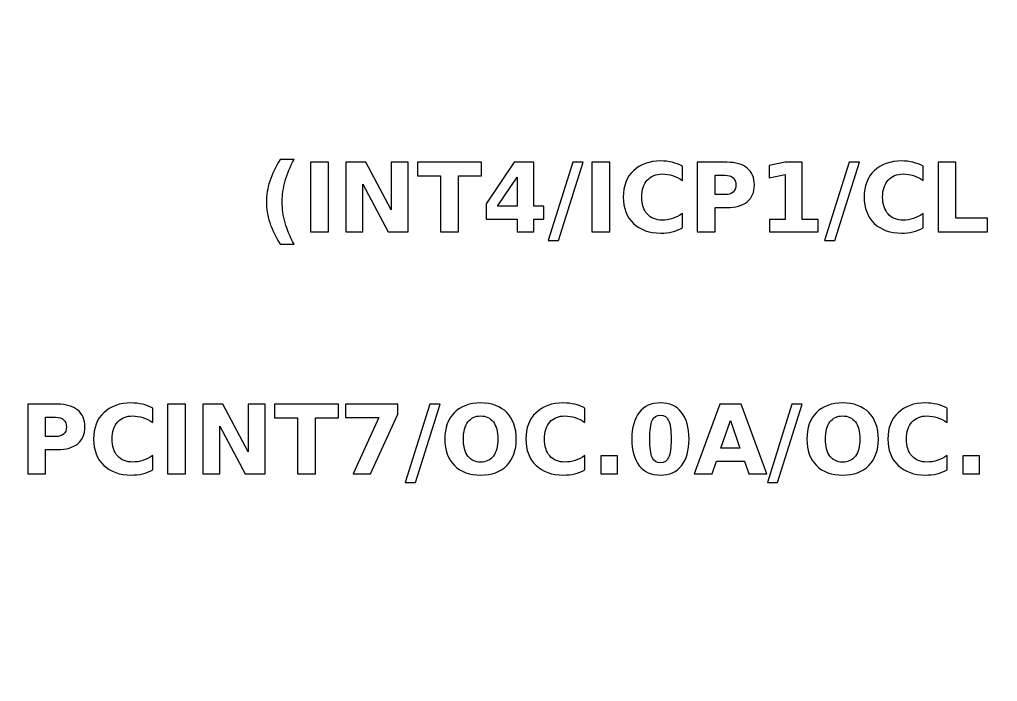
# Model space of a CAD drawing. Header units: centimetres. Extents: x -16.5 to -4.5, y -20.9 to -8.8.
# Drawn here: x -8.649 to -6.597, y -14.867 to -13.479 of the extents above; entities that cross this region are included whole.
import ezdxf

# ---------------------------------------------------------------- set-up
doc = ezdxf.new("R2010")
doc.units = ezdxf.units.CM
doc.header["$MEASUREMENT"] = 0
doc.layers.add('Layer 1', color=7, linetype='Continuous')

msp = doc.modelspace()

# ---------------------------------------------------------------- linework, layer by layer
at = {"layer": 'Layer 1', "color": 7, "lineweight": 35}
msp.add_open_spline([(-16.5, -8.85), (-16.5, -8.85), (-4.5, -8.85), (-4.5, -8.85), (-4.5, -8.85), (-4.5, -8.85), (-4.5, -20.85), (-4.5, -20.85), (-4.5, -20.85), (-4.5, -20.85), (-16.5, -20.85), (-16.5, -20.85), (-16.5, -20.85), (-16.5, -20.85), (-16.5, -8.85), (-16.5, -8.85)], degree=3, knots=[0, 0, 0, 0, 0.25, 0.25, 0.25, 0.25, 0.5, 0.5, 0.5, 0.5, 0.75, 0.75, 0.75, 0.75, 1, 1, 1, 1], dxfattribs=at)
at = {"layer": 'Layer 1', "color": 250, "lineweight": 100}
msp.add_open_spline([(-15.8, -9.55), (-15.8, -9.55), (-5.2, -9.55), (-5.2, -9.55), (-5.2, -9.55), (-5.2, -9.55), (-5.2, -20.15), (-5.2, -20.15), (-5.2, -20.15), (-5.2, -20.15), (-15.8, -20.15), (-15.8, -20.15), (-15.8, -20.15), (-15.8, -20.15), (-15.8, -9.55), (-15.8, -9.55)], degree=3, knots=[0, 0, 0, 0, 0.25, 0.25, 0.25, 0.25, 0.5, 0.5, 0.5, 0.5, 0.75, 0.75, 0.75, 0.75, 1, 1, 1, 1], dxfattribs=at)
at = {"layer": 'Layer 1', "color": 250}
for points, knots in [([(-8.07312, -13.95059), (-8.07312, -13.95059), (-8.10212, -13.95059), (-8.10212, -13.95059), (-8.10212, -13.95059), (-8.11209, -13.93452), (-8.11945, -13.91922), (-8.12419, -13.90472), (-8.12419, -13.90472), (-8.12895, -13.89025), (-8.13132, -13.87589), (-8.13132, -13.86162), (-8.13132, -13.86162), (-8.13132, -13.84735), (-8.12892, -13.83292), (-8.12415, -13.81832), (-8.12415, -13.81832), (-8.11935, -13.80369), (-8.11202, -13.78842), (-8.10212, -13.77245), (-8.10212, -13.77245), (-8.10212, -13.77245), (-8.07312, -13.77245), (-8.07312, -13.77245), (-8.07312, -13.77245), (-8.08145, -13.78789), (-8.08769, -13.80299), (-8.09185, -13.81772), (-8.09185, -13.81772), (-8.09602, -13.83245), (-8.09812, -13.84702), (-8.09812, -13.86142), (-8.09812, -13.86142), (-8.09812, -13.87582), (-8.09605, -13.89039), (-8.09192, -13.90519), (-8.09192, -13.90519), (-8.08779, -13.91995), (-8.08152, -13.93509), (-8.07312, -13.95059)], [0, 0, 0, 0, 0.1, 0.1, 0.1, 0.1, 0.2, 0.2, 0.2, 0.2, 0.3, 0.3, 0.3, 0.3, 0.4, 0.4, 0.4, 0.4, 0.5, 0.5, 0.5, 0.5, 0.6, 0.6, 0.6, 0.6, 0.7, 0.7, 0.7, 0.7, 0.8, 0.8, 0.8, 0.8, 0.9, 0.9, 0.9, 0.9, 1, 1, 1, 1]), ([(-8.03875, -13.77842), (-8.03875, -13.77842), (-8.00115, -13.77842), (-8.00115, -13.77842), (-8.00115, -13.77842), (-8.00115, -13.77842), (-8.00115, -13.92422), (-8.00115, -13.92422), (-8.00115, -13.92422), (-8.00115, -13.92422), (-8.03875, -13.92422), (-8.03875, -13.92422), (-8.03875, -13.92422), (-8.03875, -13.92422), (-8.03875, -13.77842), (-8.03875, -13.77842)], [0, 0, 0, 0, 0.25, 0.25, 0.25, 0.25, 0.5, 0.5, 0.5, 0.5, 0.75, 0.75, 0.75, 0.75, 1, 1, 1, 1]), ([(-7.96435, -13.77842), (-7.96435, -13.77842), (-7.92235, -13.77842), (-7.92235, -13.77842), (-7.92235, -13.77842), (-7.92235, -13.77842), (-7.86932, -13.87842), (-7.86932, -13.87842), (-7.86932, -13.87842), (-7.86932, -13.87842), (-7.86932, -13.77842), (-7.86932, -13.77842), (-7.86932, -13.77842), (-7.86932, -13.77842), (-7.83369, -13.77842), (-7.83369, -13.77842), (-7.83369, -13.77842), (-7.83369, -13.77842), (-7.83369, -13.92422), (-7.83369, -13.92422), (-7.83369, -13.92422), (-7.83369, -13.92422), (-7.87569, -13.92422), (-7.87569, -13.92422), (-7.87569, -13.92422), (-7.87569, -13.92422), (-7.92872, -13.82422), (-7.92872, -13.82422), (-7.92872, -13.82422), (-7.92872, -13.82422), (-7.92872, -13.92422), (-7.92872, -13.92422), (-7.92872, -13.92422), (-7.92872, -13.92422), (-7.96435, -13.92422), (-7.96435, -13.92422), (-7.96435, -13.92422), (-7.96435, -13.92422), (-7.96435, -13.77842), (-7.96435, -13.77842)], [0, 0, 0, 0, 0.1, 0.1, 0.1, 0.1, 0.2, 0.2, 0.2, 0.2, 0.3, 0.3, 0.3, 0.3, 0.4, 0.4, 0.4, 0.4, 0.5, 0.5, 0.5, 0.5, 0.6, 0.6, 0.6, 0.6, 0.7, 0.7, 0.7, 0.7, 0.8, 0.8, 0.8, 0.8, 0.9, 0.9, 0.9, 0.9, 1, 1, 1, 1]), ([(-7.81438, -13.77842), (-7.81438, -13.77842), (-7.68002, -13.77842), (-7.68002, -13.77842), (-7.68002, -13.77842), (-7.68002, -13.77842), (-7.68002, -13.80685), (-7.68002, -13.80685), (-7.68002, -13.80685), (-7.68002, -13.80685), (-7.72835, -13.80685), (-7.72835, -13.80685), (-7.72835, -13.80685), (-7.72835, -13.80685), (-7.72835, -13.92422), (-7.72835, -13.92422), (-7.72835, -13.92422), (-7.72835, -13.92422), (-7.76595, -13.92422), (-7.76595, -13.92422), (-7.76595, -13.92422), (-7.76595, -13.92422), (-7.76595, -13.80685), (-7.76595, -13.80685), (-7.76595, -13.80685), (-7.76595, -13.80685), (-7.81438, -13.80685), (-7.81438, -13.80685), (-7.81438, -13.80685), (-7.81438, -13.80685), (-7.81438, -13.77842), (-7.81438, -13.77842)], [0, 0, 0, 0, 0.125, 0.125, 0.125, 0.125, 0.25, 0.25, 0.25, 0.25, 0.375, 0.375, 0.375, 0.375, 0.5, 0.5, 0.5, 0.5, 0.625, 0.625, 0.625, 0.625, 0.75, 0.75, 0.75, 0.75, 0.875, 0.875, 0.875, 0.875, 1, 1, 1, 1]), ([(-7.61152, -13.77842), (-7.61152, -13.77842), (-7.56972, -13.77842), (-7.56972, -13.77842), (-7.56972, -13.77842), (-7.56972, -13.77842), (-7.56972, -13.87042), (-7.56972, -13.87042), (-7.56972, -13.87042), (-7.56972, -13.87042), (-7.54892, -13.87042), (-7.54892, -13.87042), (-7.54892, -13.87042), (-7.54892, -13.87042), (-7.54892, -13.89765), (-7.54892, -13.89765), (-7.54892, -13.89765), (-7.54892, -13.89765), (-7.56972, -13.89765), (-7.56972, -13.89765), (-7.56972, -13.89765), (-7.56972, -13.89765), (-7.56972, -13.92422), (-7.56972, -13.92422), (-7.56972, -13.92422), (-7.56972, -13.92422), (-7.60525, -13.92422), (-7.60525, -13.92422), (-7.60525, -13.92422), (-7.60525, -13.92422), (-7.60525, -13.89765), (-7.60525, -13.89765), (-7.60525, -13.89765), (-7.60525, -13.89765), (-7.66992, -13.89765), (-7.66992, -13.89765), (-7.66992, -13.89765), (-7.66992, -13.89765), (-7.66992, -13.86542), (-7.66992, -13.86542), (-7.66992, -13.86542), (-7.66992, -13.86542), (-7.61152, -13.77842), (-7.61152, -13.77842)], [0, 0, 0, 0, 0.0909091, 0.0909091, 0.0909091, 0.0909091, 0.1818182, 0.1818182, 0.1818182, 0.1818182, 0.2727273, 0.2727273, 0.2727273, 0.2727273, 0.3636364, 0.3636364, 0.3636364, 0.3636364, 0.4545455, 0.4545455, 0.4545455, 0.4545455, 0.5454545, 0.5454545, 0.5454545, 0.5454545, 0.6363636, 0.6363636, 0.6363636, 0.6363636, 0.7272727, 0.7272727, 0.7272727, 0.7272727, 0.8181818, 0.8181818, 0.8181818, 0.8181818, 0.9090909, 0.9090909, 0.9090909, 0.9090909, 1, 1, 1, 1]), ([(-7.48838, -13.77842), (-7.48838, -13.77842), (-7.46672, -13.77842), (-7.46672, -13.77842), (-7.46672, -13.77842), (-7.46672, -13.77842), (-7.51818, -13.94279), (-7.51818, -13.94279), (-7.51818, -13.94279), (-7.51818, -13.94279), (-7.53975, -13.94279), (-7.53975, -13.94279), (-7.53975, -13.94279), (-7.53975, -13.94279), (-7.48838, -13.77842), (-7.48838, -13.77842)], [0, 0, 0, 0, 0.25, 0.25, 0.25, 0.25, 0.5, 0.5, 0.5, 0.5, 0.75, 0.75, 0.75, 0.75, 1, 1, 1, 1]), ([(-7.44835, -13.77842), (-7.44835, -13.77842), (-7.41075, -13.77842), (-7.41075, -13.77842), (-7.41075, -13.77842), (-7.41075, -13.77842), (-7.41075, -13.92422), (-7.41075, -13.92422), (-7.41075, -13.92422), (-7.41075, -13.92422), (-7.44835, -13.92422), (-7.44835, -13.92422), (-7.44835, -13.92422), (-7.44835, -13.92422), (-7.44835, -13.77842), (-7.44835, -13.77842)], [0, 0, 0, 0, 0.25, 0.25, 0.25, 0.25, 0.5, 0.5, 0.5, 0.5, 0.75, 0.75, 0.75, 0.75, 1, 1, 1, 1]), ([(-7.25832, -13.91622), (-7.26522, -13.91979), (-7.27242, -13.92249), (-7.27992, -13.92432), (-7.27992, -13.92432), (-7.28739, -13.92615), (-7.29522, -13.92705), (-7.30335, -13.92705), (-7.30335, -13.92705), (-7.32762, -13.92705), (-7.34685, -13.92025), (-7.36105, -13.90669), (-7.36105, -13.90669), (-7.37525, -13.89312), (-7.38235, -13.87472), (-7.38235, -13.85145), (-7.38235, -13.85145), (-7.38235, -13.82815), (-7.37525, -13.80972), (-7.36105, -13.79615), (-7.36105, -13.79615), (-7.34685, -13.78259), (-7.32762, -13.77579), (-7.30335, -13.77579), (-7.30335, -13.77579), (-7.29522, -13.77579), (-7.28739, -13.77669), (-7.27992, -13.77852), (-7.27992, -13.77852), (-7.27242, -13.78035), (-7.26522, -13.78305), (-7.25832, -13.78662), (-7.25832, -13.78662), (-7.25832, -13.78662), (-7.25832, -13.81679), (-7.25832, -13.81679), (-7.25832, -13.81679), (-7.26529, -13.81202), (-7.27215, -13.80855), (-7.27892, -13.80635), (-7.27892, -13.80635), (-7.28569, -13.80412), (-7.29282, -13.80302), (-7.30032, -13.80302), (-7.30032, -13.80302), (-7.31372, -13.80302), (-7.32429, -13.80732), (-7.33195, -13.81592), (-7.33195, -13.81592), (-7.33965, -13.82452), (-7.34349, -13.83635), (-7.34349, -13.85145), (-7.34349, -13.85145), (-7.34349, -13.86652), (-7.33965, -13.87832), (-7.33195, -13.88692), (-7.33195, -13.88692), (-7.32429, -13.89552), (-7.31372, -13.89982), (-7.30032, -13.89982), (-7.30032, -13.89982), (-7.29282, -13.89982), (-7.28569, -13.89872), (-7.27892, -13.89649), (-7.27892, -13.89649), (-7.27215, -13.89429), (-7.26529, -13.89082), (-7.25832, -13.88605), (-7.25832, -13.88605), (-7.25832, -13.88605), (-7.25832, -13.91622), (-7.25832, -13.91622)], [0, 0, 0, 0, 0.0555556, 0.0555556, 0.0555556, 0.0555556, 0.1111111, 0.1111111, 0.1111111, 0.1111111, 0.1666667, 0.1666667, 0.1666667, 0.1666667, 0.2222222, 0.2222222, 0.2222222, 0.2222222, 0.2777778, 0.2777778, 0.2777778, 0.2777778, 0.3333333, 0.3333333, 0.3333333, 0.3333333, 0.3888889, 0.3888889, 0.3888889, 0.3888889, 0.4444444, 0.4444444, 0.4444444, 0.4444444, 0.5, 0.5, 0.5, 0.5, 0.5555556, 0.5555556, 0.5555556, 0.5555556, 0.6111111, 0.6111111, 0.6111111, 0.6111111, 0.6666667, 0.6666667, 0.6666667, 0.6666667, 0.7222222, 0.7222222, 0.7222222, 0.7222222, 0.7777778, 0.7777778, 0.7777778, 0.7777778, 0.8333333, 0.8333333, 0.8333333, 0.8333333, 0.8888889, 0.8888889, 0.8888889, 0.8888889, 0.9444444, 0.9444444, 0.9444444, 0.9444444, 1, 1, 1, 1]), ([(-7.22718, -13.77842), (-7.22718, -13.77842), (-7.16478, -13.77842), (-7.16478, -13.77842), (-7.16478, -13.77842), (-7.14622, -13.77842), (-7.13198, -13.78255), (-7.12205, -13.79079), (-7.12205, -13.79079), (-7.11212, -13.79902), (-7.10715, -13.81075), (-7.10715, -13.82599), (-7.10715, -13.82599), (-7.10715, -13.84125), (-7.11212, -13.85302), (-7.12205, -13.86125), (-7.12205, -13.86125), (-7.13198, -13.86949), (-7.14622, -13.87362), (-7.16478, -13.87362), (-7.16478, -13.87362), (-7.16478, -13.87362), (-7.18958, -13.87362), (-7.18958, -13.87362), (-7.18958, -13.87362), (-7.18958, -13.87362), (-7.18958, -13.92422), (-7.18958, -13.92422), (-7.18958, -13.92422), (-7.18958, -13.92422), (-7.22718, -13.92422), (-7.22718, -13.92422), (-7.22718, -13.92422), (-7.22718, -13.92422), (-7.22718, -13.77842), (-7.22718, -13.77842)], [0, 0, 0, 0, 0.1111111, 0.1111111, 0.1111111, 0.1111111, 0.2222222, 0.2222222, 0.2222222, 0.2222222, 0.3333333, 0.3333333, 0.3333333, 0.3333333, 0.4444444, 0.4444444, 0.4444444, 0.4444444, 0.5555556, 0.5555556, 0.5555556, 0.5555556, 0.6666667, 0.6666667, 0.6666667, 0.6666667, 0.7777778, 0.7777778, 0.7777778, 0.7777778, 0.8888889, 0.8888889, 0.8888889, 0.8888889, 1, 1, 1, 1]), ([(-7.07555, -13.89825), (-7.07555, -13.89825), (-7.04235, -13.89825), (-7.04235, -13.89825), (-7.04235, -13.89825), (-7.04235, -13.89825), (-7.04235, -13.80402), (-7.04235, -13.80402), (-7.04235, -13.80402), (-7.04235, -13.80402), (-7.07641, -13.81105), (-7.07641, -13.81105), (-7.07641, -13.81105), (-7.07641, -13.81105), (-7.07641, -13.78545), (-7.07641, -13.78545), (-7.07641, -13.78545), (-7.07641, -13.78545), (-7.04255, -13.77842), (-7.04255, -13.77842), (-7.04255, -13.77842), (-7.04255, -13.77842), (-7.00681, -13.77842), (-7.00681, -13.77842), (-7.00681, -13.77842), (-7.00681, -13.77842), (-7.00681, -13.89825), (-7.00681, -13.89825), (-7.00681, -13.89825), (-7.00681, -13.89825), (-6.97361, -13.89825), (-6.97361, -13.89825), (-6.97361, -13.89825), (-6.97361, -13.89825), (-6.97361, -13.92422), (-6.97361, -13.92422), (-6.97361, -13.92422), (-6.97361, -13.92422), (-7.07555, -13.92422), (-7.07555, -13.92422), (-7.07555, -13.92422), (-7.07555, -13.92422), (-7.07555, -13.89825), (-7.07555, -13.89825)], [0, 0, 0, 0, 0.0909091, 0.0909091, 0.0909091, 0.0909091, 0.1818182, 0.1818182, 0.1818182, 0.1818182, 0.2727273, 0.2727273, 0.2727273, 0.2727273, 0.3636364, 0.3636364, 0.3636364, 0.3636364, 0.4545455, 0.4545455, 0.4545455, 0.4545455, 0.5454545, 0.5454545, 0.5454545, 0.5454545, 0.6363636, 0.6363636, 0.6363636, 0.6363636, 0.7272727, 0.7272727, 0.7272727, 0.7272727, 0.8181818, 0.8181818, 0.8181818, 0.8181818, 0.9090909, 0.9090909, 0.9090909, 0.9090909, 1, 1, 1, 1]), ([(-6.90844, -13.77842), (-6.90844, -13.77842), (-6.88678, -13.77842), (-6.88678, -13.77842), (-6.88678, -13.77842), (-6.88678, -13.77842), (-6.93824, -13.94279), (-6.93824, -13.94279), (-6.93824, -13.94279), (-6.93824, -13.94279), (-6.95981, -13.94279), (-6.95981, -13.94279), (-6.95981, -13.94279), (-6.95981, -13.94279), (-6.90844, -13.77842), (-6.90844, -13.77842)], [0, 0, 0, 0, 0.25, 0.25, 0.25, 0.25, 0.5, 0.5, 0.5, 0.5, 0.75, 0.75, 0.75, 0.75, 1, 1, 1, 1]), ([(-6.75278, -13.91622), (-6.75968, -13.91979), (-6.76688, -13.92249), (-6.77438, -13.92432), (-6.77438, -13.92432), (-6.78185, -13.92615), (-6.78968, -13.92705), (-6.79781, -13.92705), (-6.79781, -13.92705), (-6.82208, -13.92705), (-6.84131, -13.92025), (-6.85551, -13.90669), (-6.85551, -13.90669), (-6.86971, -13.89312), (-6.87681, -13.87472), (-6.87681, -13.85145), (-6.87681, -13.85145), (-6.87681, -13.82815), (-6.86971, -13.80972), (-6.85551, -13.79615), (-6.85551, -13.79615), (-6.84131, -13.78259), (-6.82208, -13.77579), (-6.79781, -13.77579), (-6.79781, -13.77579), (-6.78968, -13.77579), (-6.78185, -13.77669), (-6.77438, -13.77852), (-6.77438, -13.77852), (-6.76688, -13.78035), (-6.75968, -13.78305), (-6.75278, -13.78662), (-6.75278, -13.78662), (-6.75278, -13.78662), (-6.75278, -13.81679), (-6.75278, -13.81679), (-6.75278, -13.81679), (-6.75975, -13.81202), (-6.76661, -13.80855), (-6.77338, -13.80635), (-6.77338, -13.80635), (-6.78015, -13.80412), (-6.78728, -13.80302), (-6.79478, -13.80302), (-6.79478, -13.80302), (-6.80818, -13.80302), (-6.81875, -13.80732), (-6.82641, -13.81592), (-6.82641, -13.81592), (-6.83411, -13.82452), (-6.83795, -13.83635), (-6.83795, -13.85145), (-6.83795, -13.85145), (-6.83795, -13.86652), (-6.83411, -13.87832), (-6.82641, -13.88692), (-6.82641, -13.88692), (-6.81875, -13.89552), (-6.80818, -13.89982), (-6.79478, -13.89982), (-6.79478, -13.89982), (-6.78728, -13.89982), (-6.78015, -13.89872), (-6.77338, -13.89649), (-6.77338, -13.89649), (-6.76661, -13.89429), (-6.75975, -13.89082), (-6.75278, -13.88605), (-6.75278, -13.88605), (-6.75278, -13.88605), (-6.75278, -13.91622), (-6.75278, -13.91622)], [0, 0, 0, 0, 0.0555556, 0.0555556, 0.0555556, 0.0555556, 0.1111111, 0.1111111, 0.1111111, 0.1111111, 0.1666667, 0.1666667, 0.1666667, 0.1666667, 0.2222222, 0.2222222, 0.2222222, 0.2222222, 0.2777778, 0.2777778, 0.2777778, 0.2777778, 0.3333333, 0.3333333, 0.3333333, 0.3333333, 0.3888889, 0.3888889, 0.3888889, 0.3888889, 0.4444444, 0.4444444, 0.4444444, 0.4444444, 0.5, 0.5, 0.5, 0.5, 0.5555556, 0.5555556, 0.5555556, 0.5555556, 0.6111111, 0.6111111, 0.6111111, 0.6111111, 0.6666667, 0.6666667, 0.6666667, 0.6666667, 0.7222222, 0.7222222, 0.7222222, 0.7222222, 0.7777778, 0.7777778, 0.7777778, 0.7777778, 0.8333333, 0.8333333, 0.8333333, 0.8333333, 0.8888889, 0.8888889, 0.8888889, 0.8888889, 0.9444444, 0.9444444, 0.9444444, 0.9444444, 1, 1, 1, 1]), ([(-6.72164, -13.77842), (-6.72164, -13.77842), (-6.68404, -13.77842), (-6.68404, -13.77842), (-6.68404, -13.77842), (-6.68404, -13.77842), (-6.68404, -13.89579), (-6.68404, -13.89579), (-6.68404, -13.89579), (-6.68404, -13.89579), (-6.61804, -13.89579), (-6.61804, -13.89579), (-6.61804, -13.89579), (-6.61804, -13.89579), (-6.61804, -13.92422), (-6.61804, -13.92422), (-6.61804, -13.92422), (-6.61804, -13.92422), (-6.72164, -13.92422), (-6.72164, -13.92422), (-6.72164, -13.92422), (-6.72164, -13.92422), (-6.72164, -13.77842), (-6.72164, -13.77842)], [0, 0, 0, 0, 0.1666667, 0.1666667, 0.1666667, 0.1666667, 0.3333333, 0.3333333, 0.3333333, 0.3333333, 0.5, 0.5, 0.5, 0.5, 0.6666667, 0.6666667, 0.6666667, 0.6666667, 0.8333333, 0.8333333, 0.8333333, 0.8333333, 1, 1, 1, 1]), ([(-7.60525, -13.80939), (-7.60525, -13.80939), (-7.64649, -13.87042), (-7.64649, -13.87042), (-7.64649, -13.87042), (-7.64649, -13.87042), (-7.60525, -13.87042), (-7.60525, -13.87042), (-7.60525, -13.87042), (-7.60525, -13.87042), (-7.60525, -13.80939), (-7.60525, -13.80939)], [0, 0, 0, 0, 0.3333333, 0.3333333, 0.3333333, 0.3333333, 0.6666667, 0.6666667, 0.6666667, 0.6666667, 1, 1, 1, 1]), ([(-7.18958, -13.80565), (-7.18958, -13.80565), (-7.18958, -13.84639), (-7.18958, -13.84639), (-7.18958, -13.84639), (-7.18958, -13.84639), (-7.16878, -13.84639), (-7.16878, -13.84639), (-7.16878, -13.84639), (-7.16148, -13.84639), (-7.15585, -13.84462), (-7.15188, -13.84105), (-7.15188, -13.84105), (-7.14792, -13.83752), (-7.14592, -13.83249), (-7.14592, -13.82599), (-7.14592, -13.82599), (-7.14592, -13.81945), (-7.14792, -13.81445), (-7.15188, -13.81092), (-7.15188, -13.81092), (-7.15585, -13.80742), (-7.16148, -13.80565), (-7.16878, -13.80565), (-7.16878, -13.80565), (-7.16878, -13.80565), (-7.18958, -13.80565), (-7.18958, -13.80565)], [0, 0, 0, 0, 0.1428571, 0.1428571, 0.1428571, 0.1428571, 0.2857143, 0.2857143, 0.2857143, 0.2857143, 0.4285714, 0.4285714, 0.4285714, 0.4285714, 0.5714286, 0.5714286, 0.5714286, 0.5714286, 0.7142857, 0.7142857, 0.7142857, 0.7142857, 0.8571429, 0.8571429, 0.8571429, 0.8571429, 1, 1, 1, 1]), ([(-8.36986, -14.42374), (-8.37676, -14.42731), (-8.38396, -14.43001), (-8.39146, -14.43184), (-8.39146, -14.43184), (-8.39893, -14.43367), (-8.40676, -14.43457), (-8.41489, -14.43457), (-8.41489, -14.43457), (-8.43916, -14.43457), (-8.45839, -14.42777), (-8.47259, -14.41421), (-8.47259, -14.41421), (-8.48679, -14.40064), (-8.49389, -14.38224), (-8.49389, -14.35897), (-8.49389, -14.35897), (-8.49389, -14.33567), (-8.48679, -14.31724), (-8.47259, -14.30367), (-8.47259, -14.30367), (-8.45839, -14.29011), (-8.43916, -14.28331), (-8.41489, -14.28331), (-8.41489, -14.28331), (-8.40676, -14.28331), (-8.39893, -14.28421), (-8.39146, -14.28604), (-8.39146, -14.28604), (-8.38396, -14.28787), (-8.37676, -14.29057), (-8.36986, -14.29414), (-8.36986, -14.29414), (-8.36986, -14.29414), (-8.36986, -14.32431), (-8.36986, -14.32431), (-8.36986, -14.32431), (-8.37683, -14.31954), (-8.38369, -14.31607), (-8.39046, -14.31387), (-8.39046, -14.31387), (-8.39723, -14.31164), (-8.40436, -14.31054), (-8.41186, -14.31054), (-8.41186, -14.31054), (-8.42526, -14.31054), (-8.43583, -14.31484), (-8.44349, -14.32344), (-8.44349, -14.32344), (-8.45119, -14.33204), (-8.45503, -14.34387), (-8.45503, -14.35897), (-8.45503, -14.35897), (-8.45503, -14.37404), (-8.45119, -14.38584), (-8.44349, -14.39444), (-8.44349, -14.39444), (-8.43583, -14.40304), (-8.42526, -14.40734), (-8.41186, -14.40734), (-8.41186, -14.40734), (-8.40436, -14.40734), (-8.39723, -14.40624), (-8.39046, -14.40401), (-8.39046, -14.40401), (-8.38369, -14.40181), (-8.37683, -14.39834), (-8.36986, -14.39357), (-8.36986, -14.39357), (-8.36986, -14.39357), (-8.36986, -14.42374), (-8.36986, -14.42374)], [0, 0, 0, 0, 0.0555556, 0.0555556, 0.0555556, 0.0555556, 0.1111111, 0.1111111, 0.1111111, 0.1111111, 0.1666667, 0.1666667, 0.1666667, 0.1666667, 0.2222222, 0.2222222, 0.2222222, 0.2222222, 0.2777778, 0.2777778, 0.2777778, 0.2777778, 0.3333333, 0.3333333, 0.3333333, 0.3333333, 0.3888889, 0.3888889, 0.3888889, 0.3888889, 0.4444444, 0.4444444, 0.4444444, 0.4444444, 0.5, 0.5, 0.5, 0.5, 0.5555556, 0.5555556, 0.5555556, 0.5555556, 0.6111111, 0.6111111, 0.6111111, 0.6111111, 0.6666667, 0.6666667, 0.6666667, 0.6666667, 0.7222222, 0.7222222, 0.7222222, 0.7222222, 0.7777778, 0.7777778, 0.7777778, 0.7777778, 0.8333333, 0.8333333, 0.8333333, 0.8333333, 0.8888889, 0.8888889, 0.8888889, 0.8888889, 0.9444444, 0.9444444, 0.9444444, 0.9444444, 1, 1, 1, 1]), ([(-7.68172, -14.28331), (-7.65829, -14.28331), (-7.63992, -14.29001), (-7.62666, -14.30344), (-7.62666, -14.30344), (-7.61336, -14.31684), (-7.60672, -14.33534), (-7.60672, -14.35897), (-7.60672, -14.35897), (-7.60672, -14.38254), (-7.61336, -14.40104), (-7.62666, -14.41444), (-7.62666, -14.41444), (-7.63992, -14.42787), (-7.65829, -14.43457), (-7.68172, -14.43457), (-7.68172, -14.43457), (-7.70509, -14.43457), (-7.72342, -14.42787), (-7.73676, -14.41444), (-7.73676, -14.41444), (-7.75006, -14.40104), (-7.75672, -14.38254), (-7.75672, -14.35897), (-7.75672, -14.35897), (-7.75672, -14.33534), (-7.75006, -14.31684), (-7.73676, -14.30344), (-7.73676, -14.30344), (-7.72342, -14.29001), (-7.70509, -14.28331), (-7.68172, -14.28331)], [0, 0, 0, 0, 0.125, 0.125, 0.125, 0.125, 0.25, 0.25, 0.25, 0.25, 0.375, 0.375, 0.375, 0.375, 0.5, 0.5, 0.5, 0.5, 0.625, 0.625, 0.625, 0.625, 0.75, 0.75, 0.75, 0.75, 0.875, 0.875, 0.875, 0.875, 1, 1, 1, 1]), ([(-7.46266, -14.42374), (-7.46956, -14.42731), (-7.47676, -14.43001), (-7.48426, -14.43184), (-7.48426, -14.43184), (-7.49173, -14.43367), (-7.49956, -14.43457), (-7.50769, -14.43457), (-7.50769, -14.43457), (-7.53196, -14.43457), (-7.55119, -14.42777), (-7.56539, -14.41421), (-7.56539, -14.41421), (-7.57959, -14.40064), (-7.58669, -14.38224), (-7.58669, -14.35897), (-7.58669, -14.35897), (-7.58669, -14.33567), (-7.57959, -14.31724), (-7.56539, -14.30367), (-7.56539, -14.30367), (-7.55119, -14.29011), (-7.53196, -14.28331), (-7.50769, -14.28331), (-7.50769, -14.28331), (-7.49956, -14.28331), (-7.49173, -14.28421), (-7.48426, -14.28604), (-7.48426, -14.28604), (-7.47676, -14.28787), (-7.46956, -14.29057), (-7.46266, -14.29414), (-7.46266, -14.29414), (-7.46266, -14.29414), (-7.46266, -14.32431), (-7.46266, -14.32431), (-7.46266, -14.32431), (-7.46963, -14.31954), (-7.47649, -14.31607), (-7.48326, -14.31387), (-7.48326, -14.31387), (-7.49003, -14.31164), (-7.49716, -14.31054), (-7.50466, -14.31054), (-7.50466, -14.31054), (-7.51806, -14.31054), (-7.52863, -14.31484), (-7.53629, -14.32344), (-7.53629, -14.32344), (-7.54399, -14.33204), (-7.54783, -14.34387), (-7.54783, -14.35897), (-7.54783, -14.35897), (-7.54783, -14.37404), (-7.54399, -14.38584), (-7.53629, -14.39444), (-7.53629, -14.39444), (-7.52863, -14.40304), (-7.51806, -14.40734), (-7.50466, -14.40734), (-7.50466, -14.40734), (-7.49716, -14.40734), (-7.49003, -14.40624), (-7.48326, -14.40401), (-7.48326, -14.40401), (-7.47649, -14.40181), (-7.46963, -14.39834), (-7.46266, -14.39357), (-7.46266, -14.39357), (-7.46266, -14.39357), (-7.46266, -14.42374), (-7.46266, -14.42374)], [0, 0, 0, 0, 0.0555556, 0.0555556, 0.0555556, 0.0555556, 0.1111111, 0.1111111, 0.1111111, 0.1111111, 0.1666667, 0.1666667, 0.1666667, 0.1666667, 0.2222222, 0.2222222, 0.2222222, 0.2222222, 0.2777778, 0.2777778, 0.2777778, 0.2777778, 0.3333333, 0.3333333, 0.3333333, 0.3333333, 0.3888889, 0.3888889, 0.3888889, 0.3888889, 0.4444444, 0.4444444, 0.4444444, 0.4444444, 0.5, 0.5, 0.5, 0.5, 0.5555556, 0.5555556, 0.5555556, 0.5555556, 0.6111111, 0.6111111, 0.6111111, 0.6111111, 0.6666667, 0.6666667, 0.6666667, 0.6666667, 0.7222222, 0.7222222, 0.7222222, 0.7222222, 0.7777778, 0.7777778, 0.7777778, 0.7777778, 0.8333333, 0.8333333, 0.8333333, 0.8333333, 0.8888889, 0.8888889, 0.8888889, 0.8888889, 0.9444444, 0.9444444, 0.9444444, 0.9444444, 1, 1, 1, 1]), ([(-7.24432, -14.35897), (-7.24432, -14.38314), (-7.24952, -14.40177), (-7.25995, -14.41491), (-7.25995, -14.41491), (-7.27035, -14.42801), (-7.28515, -14.43457), (-7.30429, -14.43457), (-7.30429, -14.43457), (-7.32349, -14.43457), (-7.33832, -14.42801), (-7.34872, -14.41491), (-7.34872, -14.41491), (-7.35915, -14.40177), (-7.36435, -14.38314), (-7.36435, -14.35897), (-7.36435, -14.35897), (-7.36435, -14.33477), (-7.35915, -14.31611), (-7.34872, -14.30297), (-7.34872, -14.30297), (-7.33832, -14.28987), (-7.32349, -14.28331), (-7.30429, -14.28331), (-7.30429, -14.28331), (-7.28515, -14.28331), (-7.27035, -14.28987), (-7.25995, -14.30297), (-7.25995, -14.30297), (-7.24952, -14.31611), (-7.24432, -14.33477), (-7.24432, -14.35897)], [0, 0, 0, 0, 0.125, 0.125, 0.125, 0.125, 0.25, 0.25, 0.25, 0.25, 0.375, 0.375, 0.375, 0.375, 0.5, 0.5, 0.5, 0.5, 0.625, 0.625, 0.625, 0.625, 0.75, 0.75, 0.75, 0.75, 0.875, 0.875, 0.875, 0.875, 1, 1, 1, 1]), ([(-6.92195, -14.28331), (-6.89852, -14.28331), (-6.88015, -14.29001), (-6.86689, -14.30344), (-6.86689, -14.30344), (-6.85359, -14.31684), (-6.84695, -14.33534), (-6.84695, -14.35897), (-6.84695, -14.35897), (-6.84695, -14.38254), (-6.85359, -14.40104), (-6.86689, -14.41444), (-6.86689, -14.41444), (-6.88015, -14.42787), (-6.89852, -14.43457), (-6.92195, -14.43457), (-6.92195, -14.43457), (-6.94532, -14.43457), (-6.96365, -14.42787), (-6.97699, -14.41444), (-6.97699, -14.41444), (-6.99029, -14.40104), (-6.99695, -14.38254), (-6.99695, -14.35897), (-6.99695, -14.35897), (-6.99695, -14.33534), (-6.99029, -14.31684), (-6.97699, -14.30344), (-6.97699, -14.30344), (-6.96365, -14.29001), (-6.94532, -14.28331), (-6.92195, -14.28331)], [0, 0, 0, 0, 0.125, 0.125, 0.125, 0.125, 0.25, 0.25, 0.25, 0.25, 0.375, 0.375, 0.375, 0.375, 0.5, 0.5, 0.5, 0.5, 0.625, 0.625, 0.625, 0.625, 0.75, 0.75, 0.75, 0.75, 0.875, 0.875, 0.875, 0.875, 1, 1, 1, 1]), ([(-6.70289, -14.42374), (-6.70979, -14.42731), (-6.71699, -14.43001), (-6.72449, -14.43184), (-6.72449, -14.43184), (-6.73196, -14.43367), (-6.73979, -14.43457), (-6.74792, -14.43457), (-6.74792, -14.43457), (-6.77219, -14.43457), (-6.79142, -14.42777), (-6.80562, -14.41421), (-6.80562, -14.41421), (-6.81982, -14.40064), (-6.82692, -14.38224), (-6.82692, -14.35897), (-6.82692, -14.35897), (-6.82692, -14.33567), (-6.81982, -14.31724), (-6.80562, -14.30367), (-6.80562, -14.30367), (-6.79142, -14.29011), (-6.77219, -14.28331), (-6.74792, -14.28331), (-6.74792, -14.28331), (-6.73979, -14.28331), (-6.73196, -14.28421), (-6.72449, -14.28604), (-6.72449, -14.28604), (-6.71699, -14.28787), (-6.70979, -14.29057), (-6.70289, -14.29414), (-6.70289, -14.29414), (-6.70289, -14.29414), (-6.70289, -14.32431), (-6.70289, -14.32431), (-6.70289, -14.32431), (-6.70986, -14.31954), (-6.71672, -14.31607), (-6.72349, -14.31387), (-6.72349, -14.31387), (-6.73026, -14.31164), (-6.73739, -14.31054), (-6.74489, -14.31054), (-6.74489, -14.31054), (-6.75829, -14.31054), (-6.76886, -14.31484), (-6.77652, -14.32344), (-6.77652, -14.32344), (-6.78422, -14.33204), (-6.78806, -14.34387), (-6.78806, -14.35897), (-6.78806, -14.35897), (-6.78806, -14.37404), (-6.78422, -14.38584), (-6.77652, -14.39444), (-6.77652, -14.39444), (-6.76886, -14.40304), (-6.75829, -14.40734), (-6.74489, -14.40734), (-6.74489, -14.40734), (-6.73739, -14.40734), (-6.73026, -14.40624), (-6.72349, -14.40401), (-6.72349, -14.40401), (-6.71672, -14.40181), (-6.70986, -14.39834), (-6.70289, -14.39357), (-6.70289, -14.39357), (-6.70289, -14.39357), (-6.70289, -14.42374), (-6.70289, -14.42374)], [0, 0, 0, 0, 0.0555556, 0.0555556, 0.0555556, 0.0555556, 0.1111111, 0.1111111, 0.1111111, 0.1111111, 0.1666667, 0.1666667, 0.1666667, 0.1666667, 0.2222222, 0.2222222, 0.2222222, 0.2222222, 0.2777778, 0.2777778, 0.2777778, 0.2777778, 0.3333333, 0.3333333, 0.3333333, 0.3333333, 0.3888889, 0.3888889, 0.3888889, 0.3888889, 0.4444444, 0.4444444, 0.4444444, 0.4444444, 0.5, 0.5, 0.5, 0.5, 0.5555556, 0.5555556, 0.5555556, 0.5555556, 0.6111111, 0.6111111, 0.6111111, 0.6111111, 0.6666667, 0.6666667, 0.6666667, 0.6666667, 0.7222222, 0.7222222, 0.7222222, 0.7222222, 0.7777778, 0.7777778, 0.7777778, 0.7777778, 0.8333333, 0.8333333, 0.8333333, 0.8333333, 0.8888889, 0.8888889, 0.8888889, 0.8888889, 0.9444444, 0.9444444, 0.9444444, 0.9444444, 1, 1, 1, 1]), ([(-8.63206, -14.28594), (-8.63206, -14.28594), (-8.56966, -14.28594), (-8.56966, -14.28594), (-8.56966, -14.28594), (-8.5511, -14.28594), (-8.53686, -14.29007), (-8.52693, -14.29831), (-8.52693, -14.29831), (-8.517, -14.30654), (-8.51203, -14.31827), (-8.51203, -14.33351), (-8.51203, -14.33351), (-8.51203, -14.34877), (-8.517, -14.36054), (-8.52693, -14.36877), (-8.52693, -14.36877), (-8.53686, -14.37701), (-8.5511, -14.38114), (-8.56966, -14.38114), (-8.56966, -14.38114), (-8.56966, -14.38114), (-8.59446, -14.38114), (-8.59446, -14.38114), (-8.59446, -14.38114), (-8.59446, -14.38114), (-8.59446, -14.43174), (-8.59446, -14.43174), (-8.59446, -14.43174), (-8.59446, -14.43174), (-8.63206, -14.43174), (-8.63206, -14.43174), (-8.63206, -14.43174), (-8.63206, -14.43174), (-8.63206, -14.28594), (-8.63206, -14.28594)], [0, 0, 0, 0, 0.1111111, 0.1111111, 0.1111111, 0.1111111, 0.2222222, 0.2222222, 0.2222222, 0.2222222, 0.3333333, 0.3333333, 0.3333333, 0.3333333, 0.4444444, 0.4444444, 0.4444444, 0.4444444, 0.5555556, 0.5555556, 0.5555556, 0.5555556, 0.6666667, 0.6666667, 0.6666667, 0.6666667, 0.7777778, 0.7777778, 0.7777778, 0.7777778, 0.8888889, 0.8888889, 0.8888889, 0.8888889, 1, 1, 1, 1]), ([(-8.33872, -14.28594), (-8.33872, -14.28594), (-8.30112, -14.28594), (-8.30112, -14.28594), (-8.30112, -14.28594), (-8.30112, -14.28594), (-8.30112, -14.43174), (-8.30112, -14.43174), (-8.30112, -14.43174), (-8.30112, -14.43174), (-8.33872, -14.43174), (-8.33872, -14.43174), (-8.33872, -14.43174), (-8.33872, -14.43174), (-8.33872, -14.28594), (-8.33872, -14.28594)], [0, 0, 0, 0, 0.25, 0.25, 0.25, 0.25, 0.5, 0.5, 0.5, 0.5, 0.75, 0.75, 0.75, 0.75, 1, 1, 1, 1]), ([(-8.26432, -14.28594), (-8.26432, -14.28594), (-8.22232, -14.28594), (-8.22232, -14.28594), (-8.22232, -14.28594), (-8.22232, -14.28594), (-8.16929, -14.38594), (-8.16929, -14.38594), (-8.16929, -14.38594), (-8.16929, -14.38594), (-8.16929, -14.28594), (-8.16929, -14.28594), (-8.16929, -14.28594), (-8.16929, -14.28594), (-8.13366, -14.28594), (-8.13366, -14.28594), (-8.13366, -14.28594), (-8.13366, -14.28594), (-8.13366, -14.43174), (-8.13366, -14.43174), (-8.13366, -14.43174), (-8.13366, -14.43174), (-8.17566, -14.43174), (-8.17566, -14.43174), (-8.17566, -14.43174), (-8.17566, -14.43174), (-8.22869, -14.33174), (-8.22869, -14.33174), (-8.22869, -14.33174), (-8.22869, -14.33174), (-8.22869, -14.43174), (-8.22869, -14.43174), (-8.22869, -14.43174), (-8.22869, -14.43174), (-8.26432, -14.43174), (-8.26432, -14.43174), (-8.26432, -14.43174), (-8.26432, -14.43174), (-8.26432, -14.28594), (-8.26432, -14.28594)], [0, 0, 0, 0, 0.1, 0.1, 0.1, 0.1, 0.2, 0.2, 0.2, 0.2, 0.3, 0.3, 0.3, 0.3, 0.4, 0.4, 0.4, 0.4, 0.5, 0.5, 0.5, 0.5, 0.6, 0.6, 0.6, 0.6, 0.7, 0.7, 0.7, 0.7, 0.8, 0.8, 0.8, 0.8, 0.9, 0.9, 0.9, 0.9, 1, 1, 1, 1]), ([(-8.11435, -14.28594), (-8.11435, -14.28594), (-7.97999, -14.28594), (-7.97999, -14.28594), (-7.97999, -14.28594), (-7.97999, -14.28594), (-7.97999, -14.31437), (-7.97999, -14.31437), (-7.97999, -14.31437), (-7.97999, -14.31437), (-8.02832, -14.31437), (-8.02832, -14.31437), (-8.02832, -14.31437), (-8.02832, -14.31437), (-8.02832, -14.43174), (-8.02832, -14.43174), (-8.02832, -14.43174), (-8.02832, -14.43174), (-8.06592, -14.43174), (-8.06592, -14.43174), (-8.06592, -14.43174), (-8.06592, -14.43174), (-8.06592, -14.31437), (-8.06592, -14.31437), (-8.06592, -14.31437), (-8.06592, -14.31437), (-8.11435, -14.31437), (-8.11435, -14.31437), (-8.11435, -14.31437), (-8.11435, -14.31437), (-8.11435, -14.28594), (-8.11435, -14.28594)], [0, 0, 0, 0, 0.125, 0.125, 0.125, 0.125, 0.25, 0.25, 0.25, 0.25, 0.375, 0.375, 0.375, 0.375, 0.5, 0.5, 0.5, 0.5, 0.625, 0.625, 0.625, 0.625, 0.75, 0.75, 0.75, 0.75, 0.875, 0.875, 0.875, 0.875, 1, 1, 1, 1]), ([(-7.96552, -14.28594), (-7.96552, -14.28594), (-7.85566, -14.28594), (-7.85566, -14.28594), (-7.85566, -14.28594), (-7.85566, -14.28594), (-7.85566, -14.30714), (-7.85566, -14.30714), (-7.85566, -14.30714), (-7.85566, -14.30714), (-7.91249, -14.43174), (-7.91249, -14.43174), (-7.91249, -14.43174), (-7.91249, -14.43174), (-7.94912, -14.43174), (-7.94912, -14.43174), (-7.94912, -14.43174), (-7.94912, -14.43174), (-7.89529, -14.31357), (-7.89529, -14.31357), (-7.89529, -14.31357), (-7.89529, -14.31357), (-7.96552, -14.31357), (-7.96552, -14.31357), (-7.96552, -14.31357), (-7.96552, -14.31357), (-7.96552, -14.28594), (-7.96552, -14.28594)], [0, 0, 0, 0, 0.1428571, 0.1428571, 0.1428571, 0.1428571, 0.2857143, 0.2857143, 0.2857143, 0.2857143, 0.4285714, 0.4285714, 0.4285714, 0.4285714, 0.5714286, 0.5714286, 0.5714286, 0.5714286, 0.7142857, 0.7142857, 0.7142857, 0.7142857, 0.8571429, 0.8571429, 0.8571429, 0.8571429, 1, 1, 1, 1]), ([(-7.78835, -14.28594), (-7.78835, -14.28594), (-7.76669, -14.28594), (-7.76669, -14.28594), (-7.76669, -14.28594), (-7.76669, -14.28594), (-7.81815, -14.45031), (-7.81815, -14.45031), (-7.81815, -14.45031), (-7.81815, -14.45031), (-7.83972, -14.45031), (-7.83972, -14.45031), (-7.83972, -14.45031), (-7.83972, -14.45031), (-7.78835, -14.28594), (-7.78835, -14.28594)], [0, 0, 0, 0, 0.25, 0.25, 0.25, 0.25, 0.5, 0.5, 0.5, 0.5, 0.75, 0.75, 0.75, 0.75, 1, 1, 1, 1]), ([(-7.12792, -14.40521), (-7.12792, -14.40521), (-7.18672, -14.40521), (-7.18672, -14.40521), (-7.18672, -14.40521), (-7.18672, -14.40521), (-7.19598, -14.43174), (-7.19598, -14.43174), (-7.19598, -14.43174), (-7.19598, -14.43174), (-7.23378, -14.43174), (-7.23378, -14.43174), (-7.23378, -14.43174), (-7.23378, -14.43174), (-7.17978, -14.28594), (-7.17978, -14.28594), (-7.17978, -14.28594), (-7.17978, -14.28594), (-7.13495, -14.28594), (-7.13495, -14.28594), (-7.13495, -14.28594), (-7.13495, -14.28594), (-7.08095, -14.43174), (-7.08095, -14.43174), (-7.08095, -14.43174), (-7.08095, -14.43174), (-7.11875, -14.43174), (-7.11875, -14.43174), (-7.11875, -14.43174), (-7.11875, -14.43174), (-7.12792, -14.40521), (-7.12792, -14.40521)], [0, 0, 0, 0, 0.125, 0.125, 0.125, 0.125, 0.25, 0.25, 0.25, 0.25, 0.375, 0.375, 0.375, 0.375, 0.5, 0.5, 0.5, 0.5, 0.625, 0.625, 0.625, 0.625, 0.75, 0.75, 0.75, 0.75, 0.875, 0.875, 0.875, 0.875, 1, 1, 1, 1]), ([(-7.02858, -14.28594), (-7.02858, -14.28594), (-7.00692, -14.28594), (-7.00692, -14.28594), (-7.00692, -14.28594), (-7.00692, -14.28594), (-7.05838, -14.45031), (-7.05838, -14.45031), (-7.05838, -14.45031), (-7.05838, -14.45031), (-7.07995, -14.45031), (-7.07995, -14.45031), (-7.07995, -14.45031), (-7.07995, -14.45031), (-7.02858, -14.28594), (-7.02858, -14.28594)], [0, 0, 0, 0, 0.25, 0.25, 0.25, 0.25, 0.5, 0.5, 0.5, 0.5, 0.75, 0.75, 0.75, 0.75, 1, 1, 1, 1]), ([(-8.59446, -14.31317), (-8.59446, -14.31317), (-8.59446, -14.35391), (-8.59446, -14.35391), (-8.59446, -14.35391), (-8.59446, -14.35391), (-8.57366, -14.35391), (-8.57366, -14.35391), (-8.57366, -14.35391), (-8.56636, -14.35391), (-8.56073, -14.35214), (-8.55676, -14.34857), (-8.55676, -14.34857), (-8.5528, -14.34504), (-8.5508, -14.34001), (-8.5508, -14.33351), (-8.5508, -14.33351), (-8.5508, -14.32697), (-8.5528, -14.32197), (-8.55676, -14.31844), (-8.55676, -14.31844), (-8.56073, -14.31494), (-8.56636, -14.31317), (-8.57366, -14.31317), (-8.57366, -14.31317), (-8.57366, -14.31317), (-8.59446, -14.31317), (-8.59446, -14.31317)], [0, 0, 0, 0, 0.1428571, 0.1428571, 0.1428571, 0.1428571, 0.2857143, 0.2857143, 0.2857143, 0.2857143, 0.4285714, 0.4285714, 0.4285714, 0.4285714, 0.5714286, 0.5714286, 0.5714286, 0.5714286, 0.7142857, 0.7142857, 0.7142857, 0.7142857, 0.8571429, 0.8571429, 0.8571429, 0.8571429, 1, 1, 1, 1]), ([(-7.68172, -14.31054), (-7.69319, -14.31054), (-7.70206, -14.31477), (-7.70839, -14.32324), (-7.70839, -14.32324), (-7.71469, -14.33171), (-7.71786, -14.34361), (-7.71786, -14.35897), (-7.71786, -14.35897), (-7.71786, -14.37431), (-7.71469, -14.38617), (-7.70839, -14.39464), (-7.70839, -14.39464), (-7.70206, -14.40311), (-7.69319, -14.40734), (-7.68172, -14.40734), (-7.68172, -14.40734), (-7.67019, -14.40734), (-7.66129, -14.40311), (-7.65496, -14.39464), (-7.65496, -14.39464), (-7.64866, -14.38617), (-7.64549, -14.37431), (-7.64549, -14.35897), (-7.64549, -14.35897), (-7.64549, -14.34361), (-7.64866, -14.33171), (-7.65496, -14.32324), (-7.65496, -14.32324), (-7.66129, -14.31477), (-7.67019, -14.31054), (-7.68172, -14.31054)], [0, 0, 0, 0, 0.125, 0.125, 0.125, 0.125, 0.25, 0.25, 0.25, 0.25, 0.375, 0.375, 0.375, 0.375, 0.5, 0.5, 0.5, 0.5, 0.625, 0.625, 0.625, 0.625, 0.75, 0.75, 0.75, 0.75, 0.875, 0.875, 0.875, 0.875, 1, 1, 1, 1]), ([(-7.28192, -14.35871), (-7.28192, -14.34047), (-7.28362, -14.32764), (-7.28705, -14.32017), (-7.28705, -14.32017), (-7.29045, -14.31274), (-7.29622, -14.30901), (-7.30429, -14.30901), (-7.30429, -14.30901), (-7.31235, -14.30901), (-7.31812, -14.31274), (-7.32159, -14.32017), (-7.32159, -14.32017), (-7.32502, -14.32764), (-7.32675, -14.34047), (-7.32675, -14.35871), (-7.32675, -14.35871), (-7.32675, -14.37711), (-7.32502, -14.39011), (-7.32159, -14.39764), (-7.32159, -14.39764), (-7.31812, -14.40521), (-7.31235, -14.40897), (-7.30429, -14.40897), (-7.30429, -14.40897), (-7.29629, -14.40897), (-7.29055, -14.40521), (-7.28709, -14.39764), (-7.28709, -14.39764), (-7.28365, -14.39011), (-7.28192, -14.37711), (-7.28192, -14.35871)], [0, 0, 0, 0, 0.125, 0.125, 0.125, 0.125, 0.25, 0.25, 0.25, 0.25, 0.375, 0.375, 0.375, 0.375, 0.5, 0.5, 0.5, 0.5, 0.625, 0.625, 0.625, 0.625, 0.75, 0.75, 0.75, 0.75, 0.875, 0.875, 0.875, 0.875, 1, 1, 1, 1]), ([(-7.17735, -14.37814), (-7.17735, -14.37814), (-7.13738, -14.37814), (-7.13738, -14.37814), (-7.13738, -14.37814), (-7.13738, -14.37814), (-7.15732, -14.32014), (-7.15732, -14.32014), (-7.15732, -14.32014), (-7.15732, -14.32014), (-7.17735, -14.37814), (-7.17735, -14.37814)], [0, 0, 0, 0, 0.3333333, 0.3333333, 0.3333333, 0.3333333, 0.6666667, 0.6666667, 0.6666667, 0.6666667, 1, 1, 1, 1]), ([(-6.92195, -14.31054), (-6.93342, -14.31054), (-6.94229, -14.31477), (-6.94862, -14.32324), (-6.94862, -14.32324), (-6.95492, -14.33171), (-6.95809, -14.34361), (-6.95809, -14.35897), (-6.95809, -14.35897), (-6.95809, -14.37431), (-6.95492, -14.38617), (-6.94862, -14.39464), (-6.94862, -14.39464), (-6.94229, -14.40311), (-6.93342, -14.40734), (-6.92195, -14.40734), (-6.92195, -14.40734), (-6.91042, -14.40734), (-6.90152, -14.40311), (-6.89519, -14.39464), (-6.89519, -14.39464), (-6.88889, -14.38617), (-6.88572, -14.37431), (-6.88572, -14.35897), (-6.88572, -14.35897), (-6.88572, -14.34361), (-6.88889, -14.33171), (-6.89519, -14.32324), (-6.89519, -14.32324), (-6.90152, -14.31477), (-6.91042, -14.31054), (-6.92195, -14.31054)], [0, 0, 0, 0, 0.125, 0.125, 0.125, 0.125, 0.25, 0.25, 0.25, 0.25, 0.375, 0.375, 0.375, 0.375, 0.5, 0.5, 0.5, 0.5, 0.625, 0.625, 0.625, 0.625, 0.75, 0.75, 0.75, 0.75, 0.875, 0.875, 0.875, 0.875, 1, 1, 1, 1]), ([(-7.42949, -14.39394), (-7.42949, -14.39394), (-7.39432, -14.39394), (-7.39432, -14.39394), (-7.39432, -14.39394), (-7.39432, -14.39394), (-7.39432, -14.43174), (-7.39432, -14.43174), (-7.39432, -14.43174), (-7.39432, -14.43174), (-7.42949, -14.43174), (-7.42949, -14.43174), (-7.42949, -14.43174), (-7.42949, -14.43174), (-7.42949, -14.39394), (-7.42949, -14.39394)], [0, 0, 0, 0, 0.25, 0.25, 0.25, 0.25, 0.5, 0.5, 0.5, 0.5, 0.75, 0.75, 0.75, 0.75, 1, 1, 1, 1]), ([(-6.66972, -14.39394), (-6.66972, -14.39394), (-6.63455, -14.39394), (-6.63455, -14.39394), (-6.63455, -14.39394), (-6.63455, -14.39394), (-6.63455, -14.43174), (-6.63455, -14.43174), (-6.63455, -14.43174), (-6.63455, -14.43174), (-6.66972, -14.43174), (-6.66972, -14.43174), (-6.66972, -14.43174), (-6.66972, -14.43174), (-6.66972, -14.39394), (-6.66972, -14.39394)], [0, 0, 0, 0, 0.25, 0.25, 0.25, 0.25, 0.5, 0.5, 0.5, 0.5, 0.75, 0.75, 0.75, 0.75, 1, 1, 1, 1])]:
    msp.add_open_spline(points, degree=3, knots=knots, dxfattribs=at)

doc.saveas('drawing.dxf')
